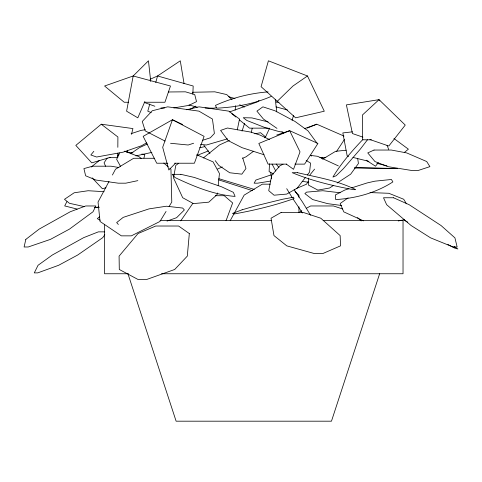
<?xml version="1.0" encoding="UTF-8"?>
<svg xmlns="http://www.w3.org/2000/svg" width="482" height="482" viewBox="0 0 482 482"><rect width="100%" height="100%" fill="white"/><g stroke="black" fill="none" stroke-linecap="round" stroke-linejoin="round"><path stroke-width="0.72" d="M308.462 178.123L308.456 185.088L317.849 190.107L329.58 188.004L333.683 185.311M117.801 153.228L117.771 157.656L109.046 157.656M117.837 147.323L117.903 136.984L101.262 124.211L75.825 145.401L91.761 162.856L110.486 157.337M192.848 94.129L193.18 86.013L157.554 75.975L149.998 79.319M269.528 163.79L269.101 171.61L273.637 173.996M217.388 192.969L217.225 194.463L208.802 202.157L193.433 203.609L182.69 197.716L173.52 177.87L175.785 165.416L178.587 163.338M218.183 185.492L219.455 173.538L213.086 161.904L196.704 154.74M235.132 110.161L235.656 105.685M251.297 132.701L252.176 128.296M237.283 129.863L239.518 119.03L228.757 111.137L199.006 106.841L186.63 109.739M127.049 152.457L127.585 150.288M131.496 134.364L132.918 128.574L101.262 124.211M143.913 158.084L144.829 154.469L141.859 154.071M149.769 104.022L147.775 111.215L151.252 112.589M155.758 82.446L157.554 75.975L180.286 60.81L184.07 83.717M292.062 120.373L293.55 115.433M242.054 131.134L244.525 123.452M379.635 273.752L331.471 421.19L176.117 421.19L127.953 273.752M321.898 158.668L322.386 157.271M226.046 220.708L232.649 202.946L224.269 195.71L215.412 195.71M144.859 101.569L137.816 117.825L126.609 111.215L133.177 75.975L148.45 60.81L150.739 81.5M119.434 152.951L116.644 159.343L120.524 166.368M265.239 137.623L269.631 128.14M66.859 201.681L64.709 205.928L77.126 209.08M108.992 181.461L98.033 202.066L100.051 221.473L121.362 235.849L131.345 235.849L159.94 221.473L166.049 211.459M112.414 175.026L115.499 169.23L133.659 158.283L154.704 158.283M230.173 220.738L244.157 195.12L262.31 184.172L270.191 184.172M308.064 181.648L306.54 184.19L296.466 188.438M264.558 137.846L265.275 136.653L260.575 132.737L254.815 133.779M169.11 206.447L171.779 202.066L170.947 169.23L169.851 168.278M107.161 158.012L104.07 162.88L105.606 166.212M336.605 151.39L344.419 139.491M180.708 220.864L192.896 203.284M104.799 234.752L102.75 237.65L77.698 255.014L58.653 265.281L37.723 272.884L34.288 272.884L38.048 265.281L52.327 255.014L83.675 237.65L98.364 231.86L104.733 231.86M367.483 139.762L360.156 149.312L343.431 168.628L336.213 175.731L332.923 177.069C341.172 163.32 351.89 151.005 362.94 139.419M305.449 177.43L297.183 188.161L286.718 194.083L274.053 195.198L268.727 190.661L271.728 175.394L279.837 165.82L283.073 164.217M307.281 175.044L309.577 172.068L310.571 163.115L306.166 160.434M378.243 162.741L375.52 166.212L366.2 160.211M309.872 174.978L314.577 169.128M93.833 151.33L90.833 154.975L96.617 157.018L122.988 152.204L141.569 145.715L146.528 142.871M175.562 163.223L168.802 169.983L162.687 147.287L172.442 119.741L182.558 124.47M259.081 100.352L257.448 101.865L229.595 111.902M99.69 216.623L97.304 218.665L100.19 220.226M404.368 152.451L408.393 149.173L393.927 138.491M91.212 167.055L99.37 160.464M203.314 157.969L219.551 144.925L229.51 140.37M253.604 151.215L246.079 156.789L242.675 158.247M348.094 197.873L340.165 203.525L343.787 211.869L363.488 220.864M307.48 75.975L268.414 60.81L261.075 86.676L295.611 117.825L324.29 111.215L307.48 75.975L292.984 86.013L276.264 102.25L279.036 102.25M130.568 153.758L139.406 147.679L147.341 144.004M337.195 183.009L350.667 174.171L358.427 163.488L357.71 158.717M322.579 159.18L335.617 151.318L346.094 150.227M190.541 109.113L195.692 106.142M299.906 211.755L301.798 210.73M306.221 208.351L310.643 205.965L333.466 205.965L342.684 208.977M271.173 96.418C254.183 103.901 235.089 107.299 216.587 108.173L215.496 105.383C231.926 97.894 250.128 93.279 268.1 91.881M217.527 169.025L222.286 166.983M307.155 128.098L316.788 124.211L344.021 136.093M196.783 155.535L208.423 150.902M304.648 128.574L316.788 124.211M167.043 221.075L176.599 217.695L184.359 209.959L182.66 208.049L166.423 206.218L149.052 208.875L123.193 217.376L116.674 222.57L118.349 224.461M276.746 135.044L289.652 130.682L317.939 143.461L304.594 164.127L294.906 164.127M131.128 133.659L140.937 130.411L145.281 129.724M193.619 143.238L188.161 145.01L170.538 143.275M202.494 140.352L210.339 137.804L214.388 133.472L212.429 119.03L198.952 111.137L167.682 106.841L152.258 110.764L142.262 121.464L145.215 130.899L165.091 141.093M348.938 188.733L344.732 190.071L335.333 194.975L335.713 199.584C355.728 198.343 375.924 192.89 392.866 181.931L391.45 179.479L374.942 181.166L367.157 182.931L351.74 187.841M117.692 155.216L119.132 154.788M227.504 138.834L206.417 145.01L200.518 144.407M105.968 187.727L102.401 188.751L92.134 177.84M271.252 174.839L255.894 180.039L254.128 183.184L257.629 183.184L270.607 181.069M135.876 155.891L151.896 152.366M199.699 147.733L204.85 146.63M137.846 180.636L125.766 183.184L118.295 183.184L95.876 180.039L85.633 175.785L83.916 168.598L92.574 166.2L111.041 166.2L118.94 167.519M398.222 220.967L404.669 219.611M192.36 92.267L214.791 91.821L226.757 94.593L232.035 99.623M216.581 107.661L213.821 108.173L205.091 108.004M173.791 107.938L188.884 105.383L196.517 101.636L194.74 94.593L185.456 91.821L168.332 91.984M94.514 207.658L98.943 207.049M352.475 131.845L342.835 132.918L347.185 155.987L348.631 156.349M128.652 102.25L124.211 102.25L104.588 86.013L133.177 75.975L170.465 86.013L164.922 102.25L144.196 102.25M268.143 128.14L249.537 128.14L239.283 119.789M371.381 139.792L362.368 139.792L362.452 114.987L379.033 99.654L405.254 125.079L388.817 146.028L369.935 139.551M319.94 157.656L325.85 157.656M167.808 163.223L156.734 163.223L143.166 136.352L172.442 119.741L204.103 136.352L194.397 163.223L174.454 163.223M286.7 164.127L268.064 164.127L258.828 143.461L289.652 130.682L300.015 151.872L293.52 169.327L286.332 164.127M160.042 220.521L271.619 220.521M323.163 220.521L403.03 220.521L403.03 273.752L161.512 273.752M128.254 273.752L104.558 273.752L104.558 224.269M160.958 107.938L164.543 108.01M354.758 167.495L397.385 168.567L354.409 168.013M94.797 207.254L99.232 207.405M370.019 192.571L388.829 193.288L403.723 199.265L406.465 203.826M104.118 191.685L88.164 190.733L74.192 192.776L64.474 199.313L69.462 203.308L84.549 206.639M340.178 192.776L322.807 190.733L306.564 192.137L304.871 193.607L312.631 199.56L327.646 203.645L341.756 205.513M310.221 155.379L317.578 156.301L338.364 165.904M127.025 152.089L132.96 152.878M302.154 181.304L308.817 182.335M285.031 132.671L277.975 131.273L264.901 127.531L246.85 120.482L243.241 117.716L251.899 117.909L268.082 121.91M352.975 157.421L368.893 161.368M376.852 163.344L386.98 165.85M188.944 104.962L197.234 107.173M218.798 178.671L254.333 189.438M276.029 106.884L287.465 109.974M228.763 96.749L235.047 98.563M252.52 190.679L218.521 179.804M264.04 154.746L242.048 147.679L228.167 140.63L220.587 130.411L227.456 128.019L250.779 132.098L259.967 135.05L269.643 139.623M362.934 137.147L352.444 133.55L346.395 104.889L379.033 99.654L379.846 100.883M145.54 102.931L154.867 106.251M124.549 151.161L139.009 156.638L141.214 158.524M239.65 104.727L244.326 107.106M447.874 244.476L454.49 248.019L457.9 248.989L453.942 246.441M407.76 222.178L403.289 219.617M276.975 128.375L263.413 119.03L256.912 111.137L262.901 106.841L274.945 110.764L295.038 121.464L308.058 130.899L316.963 143.13M281.91 131.773L283.753 133.05M310.426 155.168L311.607 156.072M231.872 113.758L235.861 117.005M163.814 163.043L168.206 166.85M294.996 191.637L298.888 195.12L298.894 197.313M357.511 217.545L361.199 220.925M276.21 164.043L278.945 167.501M203.85 145.245L209.971 153.523M215.219 160.627L218.714 165.362L229.727 172.761L241.85 174.153L245.959 168.489L242.693 157.885M302.455 212.984L293.104 199.03M294.141 189.673L302.521 202.066L310.559 215.213M275.776 171.056L272.047 164.079M286.7 188.691L292.351 197.813M387.076 145.305L388.685 149.456M270.685 172.176L271.595 178.762M275.276 99.262L276.764 111.83M298.936 206.796L298.961 212.634M189.324 233.547L187.299 256.129L174.695 269.474L147.022 279.355L137.786 279.355L119.295 269.474L119.084 256.129L138.033 233.547L155.758 226.022L178.587 226.022L189.324 233.547M25.823 239.385L24.1 246.989L28.203 246.989L50.429 239.385L69.438 229.125L93.032 211.755L95.828 205.965L85.694 205.965L70.252 211.755L39.138 229.125L25.823 239.385M281.133 212.435L271.041 218.226L273.975 235.596L286.784 245.862L314.053 253.466L323.006 253.466L340.521 245.862L340.153 235.596L320.795 218.226L303.274 212.435L281.133 212.435M374.026 150.041L367.766 152.915L374.954 161.548L387.859 166.645L411.333 170.423L418.34 170.423L429.902 166.645L426.721 161.548L406.688 152.915L391.348 150.041L374.026 150.041M242.151 209.784L232.511 213.418L234.222 213.96C254.484 210.327 274.583 205.501 293.99 198.614L293.598 197.204L282.627 199.247L255.888 205.784L242.151 209.784M297.508 172.67L292.182 172.67C311.776 180.834 332.701 185.835 353.559 189.661L355.71 189.661C337.671 180.515 317.09 177.298 297.508 172.67M180.889 174.327L172.225 174.327L174.839 177.442C193.854 186.474 213.93 194.824 235.102 196.409L233.336 192.318L221.563 186.793L194.306 177.442L180.889 174.327M393.523 197.759L383.503 197.759L386.66 204.705L411.14 225.552L430.613 237.867L453.086 246.989L457.141 246.989L454.924 237.867L441.078 225.552L409.164 204.705L393.523 197.759"/></g></svg>
